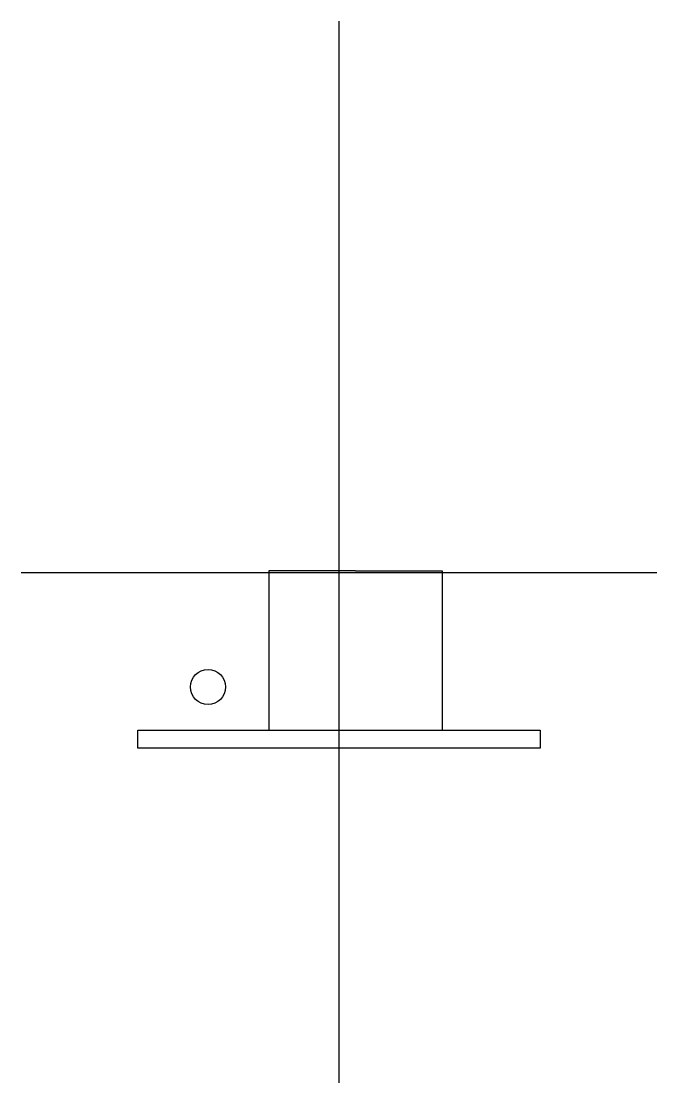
# Model space of a CAD drawing. Header units: millimetres. Extents: x 22 to 78, y 0 to 93.6.
import ezdxf

# ---------------------------------------------------------------- set-up
doc = ezdxf.new("R2010")
doc.units = ezdxf.units.MM
doc.layers.add('Componentes', color=1, linetype='Continuous')
doc.layers.add('PCB', color=3, linetype='Continuous')

msp = doc.modelspace()

# ---------------------------------------------------------------- linework, layer by layer
at = {"layer": 'Componentes'}
for p, q in [((50, 93.636), (50, -0.021)), ((21.964, 45), (78.036, 45)), ((51.45, 45.15), (43.8, 45.15)), ((43.8, 45.15), (43.8, 31.1)), ((51.45, 45.15), (59.1, 45.15)), ((59.1, 45.15), (59.1, 31.1)), ((43.8, 31.1), (59.1, 31.1))]:
    msp.add_line(p, q, dxfattribs=at)
msp.add_circle((38.45, 34.9), 1.55, dxfattribs=at)
at = {"layer": 'PCB'}
for p, q in [((32.25, 29.5), (32.25, 31.1)), ((32.25, 31.1), (67.75, 31.1)), ((67.75, 31.1), (67.75, 29.5)), ((67.75, 29.5), (32.25, 29.5))]:
    msp.add_line(p, q, dxfattribs=at)

doc.saveas('drawing.dxf')
